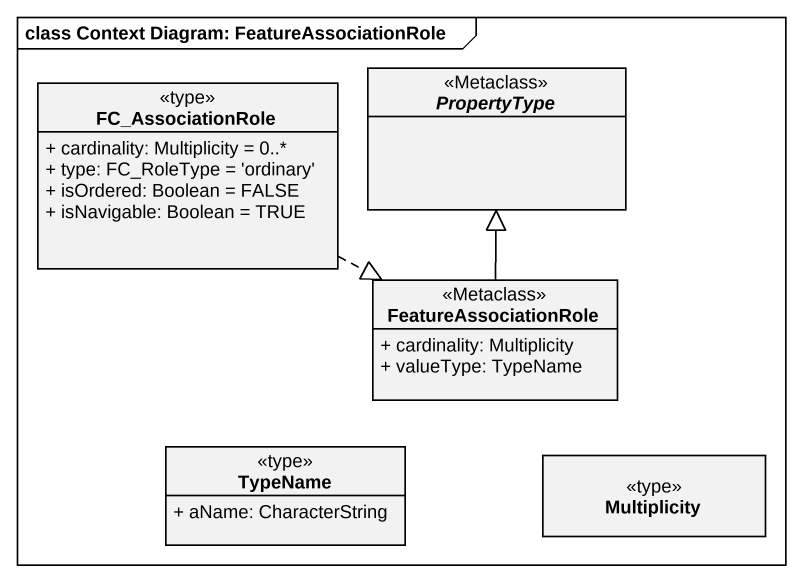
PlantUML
@startuml
mainframe class Context Diagram: FeatureAssociationRole
hide circle
hide empty members
skinparam classAttributeIconSize 0
class FC_AssociationRole <<type>> {
  + cardinality: Multiplicity = 0..*
  + type: FC_RoleType = 'ordinary'
  + isOrdered: Boolean = FALSE
  + isNavigable: Boolean = TRUE
}
abstract class PropertyType <<Metaclass>>
class FeatureAssociationRole <<Metaclass>> {
  + cardinality: Multiplicity
  + valueType: TypeName
}
class TypeName <<type>> {
  + aName: CharacterString
}
class Multiplicity <<type>>
FC_AssociationRole .right.|> FeatureAssociationRole
FeatureAssociationRole -up-|> PropertyType
@enduml
